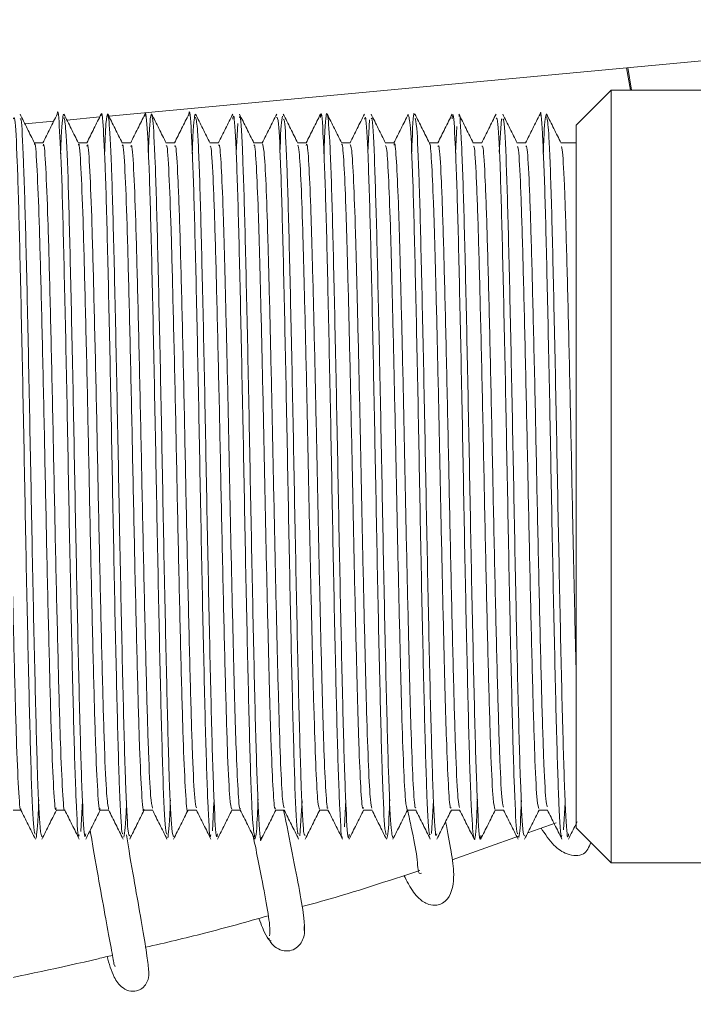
# Model space of a CAD drawing. Extents: x 14808 to 20058, y -13198 to -11680.
# Drawn here: x 18523.23 to 18532.85, y -12757.93 to -12744.09 of the extents above; entities that cross this region are included whole.
import ezdxf

# ---------------------------------------------------------------- set-up
doc = ezdxf.new("R2010")
doc.units = 0
doc.header["$LTSCALE"] = 7
doc.header["$MEASUREMENT"] = 0
doc.layers.get('0').update_dxf_attribs({"color": 2, "linetype": 'CONTINUOUS'})

# ---------------------------------------------------------------- blocks, each defined once
blk = doc.blocks.new('A$C52DF3C04')
at = {"color": 7, "linetype": 'Continuous', "lineweight": 15}
for p, q in [((23.4214, 19.8158), (30.7927, 20.5038)), ((27.1359, 20.0007), (27.1081, 20.1599)), ((27.1448, 20.0007), (27.1168, 20.1607)), ((27, 20.0007), (26.75, 19.7507)), ((31.25, 20.0007), (27, 20.0007)), ((27, 20.0007), (27, 14.5007)), ((23.1229, 19.788), (23.3568, 19.8098)), ((25.2658, 19.5571), (25.2791, 19.7883)), ((26.2026, 19.5589), (26.2182, 19.7959)), ((22.8243, 19.7601), (23.029, 19.7792)), ((24.3287, 19.5572), (24.3393, 19.7638)), ((25.891, 19.5512), (25.9, 19.7419)), ((26.75, 14.7507), (26.75, 19.7507)), ((22.9531, 19.6257), (22.8916, 19.6257)), ((23.2656, 19.6257), (23.2041, 19.6257)), ((23.5781, 19.6257), (23.5166, 19.6257)), ((23.8906, 19.6257), (23.8291, 19.6257)), ((24.2031, 19.6257), (24.1416, 19.6257)), ((24.5157, 19.6257), (24.4541, 19.6257)), ((24.8281, 19.6257), (24.7666, 19.6257)), ((25.1407, 19.6257), (25.0791, 19.6257)), ((25.4531, 19.6257), (25.3916, 19.6257)), ((25.7656, 19.6257), (25.7041, 19.6257)), ((26.0782, 19.6257), (26.0166, 19.6257)), ((26.3907, 19.6257), (26.3291, 19.6257)), ((26.75, 19.6257), (26.6416, 19.6257)), ((25.1089, 14.9498), (25.0998, 14.7574)), ((25.7342, 14.9445), (25.7207, 14.7116)), ((22.7344, 14.8757), (22.7959, 14.8757)), ((23.0469, 14.8757), (23.1084, 14.8757)), ((23.2338, 14.9419), (23.2221, 14.7256)), ((23.3594, 14.8757), (23.4209, 14.8757)), ((23.6719, 14.8757), (23.7334, 14.8757)), ((23.9844, 14.8757), (24.0459, 14.8757)), ((24.1706, 14.9306), (24.16, 14.7292)), ((24.2968, 14.8757), (24.3584, 14.8757)), ((24.6094, 14.8757), (24.6709, 14.8757)), ((24.7974, 14.9421), (24.7809, 14.693)), ((24.9218, 14.8757), (24.9834, 14.8757)), ((25.2344, 14.8757), (25.2959, 14.8757)), ((25.5469, 14.8757), (25.6084, 14.8757)), ((25.8594, 14.8757), (25.9209, 14.8757)), ((26.1718, 14.8757), (26.2334, 14.8757)), ((26.4843, 14.8757), (26.5459, 14.8757)), ((26.6706, 14.9313), (26.6605, 14.7358)), ((26.4048, 14.7149), (26.6081, 14.7871)), ((26.75, 14.7507), (27, 14.5007)), ((25.8658, 14.5234), (26.3471, 14.6944)), ((27, 14.5007), (31.25, 14.5007))]:
    blk.add_line(p, q, dxfattribs=at)
for points, knots in [([(23.2102, 14.7015), (23.2087, 14.6959), (23.2018, 14.6699), (23.1884, 14.9176), (23.1721, 15.4247), (23.1553, 16.16), (23.138, 17.0121), (23.1221, 17.8935), (23.1043, 18.6995), (23.0886, 19.3511), (23.0709, 19.7326), (23.06, 19.8856), (23.0542, 19.8264), (23.054, 19.8245)], [0, 0, 0, 0, 0.029671, 0.137077, 0.244492, 0.351896, 0.459308, 0.566717, 0.674125, 0.781538, 0.888944, 0.996359, 1, 1, 1, 1]), ([(24.1478, 14.7003), (24.1464, 14.6946), (24.1395, 14.6671), (24.1263, 14.9101), (24.1099, 15.412), (24.0932, 16.1441), (24.0758, 16.9947), (24.0599, 17.8764), (24.0421, 18.6849), (24.0264, 19.3402), (24.0088, 19.728), (23.9976, 19.884), (23.9917, 19.8245), (23.9914, 19.8212)], [0, 0, 0, 0, 0.027829, 0.135158, 0.242496, 0.349822, 0.457157, 0.564489, 0.67182, 0.779156, 0.886484, 0.993822, 1, 1, 1, 1]), ([(25.0852, 14.6874), (25.0846, 14.6838), (25.0785, 14.6491), (25.0663, 14.8622), (25.0494, 15.3252), (25.0332, 16.0345), (25.0155, 16.873), (24.9998, 17.7567), (24.982, 18.581), (24.9661, 19.2622), (24.9488, 19.6911), (24.9365, 19.8726), (24.9299, 19.8156), (24.9288, 19.8064)], [0, 0, 0, 0, 0.012529, 0.119927, 0.227335, 0.334735, 0.442137, 0.549542, 0.656942, 0.764349, 0.871748, 0.979155, 1, 1, 1, 1]), ([(25.5778, 19.5488), (25.5789, 19.5785), (25.5856, 19.766), (25.5925, 19.8604), (25.5982, 19.8256), (25.5983, 19.8248)], [0, 0, 0, 0, 0.155624, 0.980258, 1, 1, 1, 1]), ([(26.6478, 14.6975), (26.6466, 14.6921), (26.6399, 14.6625), (26.6269, 14.8974), (26.6104, 15.3897), (26.5938, 16.1162), (26.5764, 16.9639), (26.5605, 17.8463), (26.5427, 18.6589), (26.5269, 19.3209), (26.5094, 19.7192), (26.498, 19.8812), (26.4919, 19.8222), (26.4914, 19.8174)], [0, 0, 0, 0, 0.023832, 0.131228, 0.238634, 0.346028, 0.45343, 0.56083, 0.668228, 0.775632, 0.883028, 0.990434, 1, 1, 1, 1]), ([(22.8976, 14.7052), (22.8941, 14.7115), (22.8851, 14.7272), (22.8693, 15.0814), (22.8536, 15.6835), (22.836, 16.4738), (22.8197, 17.3488), (22.8028, 18.2128), (22.7856, 18.9711), (22.7696, 19.524), (22.754, 19.824), (22.745, 19.8039), (22.7415, 19.796)], [0, 0, 0, 0, 0.070433, 0.17788, 0.285331, 0.392776, 0.50023, 0.607673, 0.715125, 0.822572, 0.930019, 1, 1, 1, 1]), ([(22.8925, 19.6238), (22.8753, 19.6582), (22.8408, 19.7271), (22.8064, 19.796), (22.7891, 19.8305)], [0, 0, 0, 0, 0.4999874, 1, 1, 1, 1]), ([(22.7898, 19.7932), (22.7922, 19.7969), (22.7999, 19.8091), (22.8143, 19.521), (22.8303, 18.9727), (22.8475, 18.2133), (22.8644, 17.3498), (22.8807, 16.4744), (22.8983, 15.6849), (22.9141, 15.0793), (22.9311, 14.707), (22.9412, 14.6941), (22.946, 14.6881)], [0, 0, 0, 0, 0.046469, 0.153892, 0.261322, 0.368745, 0.476172, 0.583597, 0.691022, 0.79845, 0.905873, 1, 1, 1, 1]), ([(23.0546, 19.8305), (23.0374, 19.796), (23.0032, 19.7278), (22.9691, 19.6595), (22.9522, 19.6257)], [0, 0, 0, 0, 0.504696, 1, 1, 1, 1]), ([(23.078, 19.5467), (23.0795, 19.5877), (23.0866, 19.7848), (23.0937, 19.8101), (23.0993, 19.8301)], [0, 0, 0, 0, 0.208465, 1, 1, 1, 1]), ([(23.205, 19.6238), (23.1878, 19.6582), (23.1533, 19.7271), (23.1189, 19.796), (23.1016, 19.8305)], [0, 0, 0, 0, 0.4999874, 1, 1, 1, 1]), ([(23.1024, 19.8068), (23.1068, 19.7882), (23.1168, 19.7466), (23.1333, 19.3406), (23.149, 18.7032), (23.1668, 17.8935), (23.1827, 17.0133), (23.2, 16.1604), (23.2168, 15.4266), (23.2332, 14.9135), (23.2478, 14.6588), (23.2559, 14.6964), (23.2586, 14.7089)], [0, 0, 0, 0, 0.087103, 0.194518, 0.301936, 0.40935, 0.516769, 0.624183, 0.7316, 0.839015, 0.94643, 1, 1, 1, 1]), ([(23.3671, 19.8304), (23.3498, 19.7959), (23.3157, 19.7277), (23.2816, 19.6595), (23.2647, 19.6257)], [0, 0, 0, 0, 0.5049537, 1, 1, 1, 1]), ([(23.5225, 14.7082), (23.5194, 14.7104), (23.5108, 14.7166), (23.4955, 15.0485), (23.4797, 15.6341), (23.4622, 16.4153), (23.4458, 17.287), (23.4291, 18.156), (23.4117, 18.921), (23.3958, 19.5038), (23.3803, 19.7708), (23.371, 19.8517), (23.367, 19.8238), (23.3664, 19.8194)], [0, 0, 0, 0, 0.062077, 0.169517, 0.276961, 0.384398, 0.491845, 0.59928, 0.706723, 0.814164, 0.921604, 0.987721, 1, 1, 1, 1]), ([(23.3907, 19.5466), (23.3943, 19.6294), (23.402, 19.8048), (23.4092, 19.8219), (23.413, 19.831)], [0, 0, 0, 0, 0.472455, 1, 1, 1, 1]), ([(23.5175, 19.6238), (23.5003, 19.6582), (23.4658, 19.7271), (23.4314, 19.796), (23.4141, 19.8305)], [0, 0, 0, 0, 0.499987, 1, 1, 1, 1]), ([(23.4148, 19.8211), (23.4175, 19.8114), (23.4257, 19.7826), (23.4405, 19.4965), (23.4564, 18.9238), (23.4738, 18.1563), (23.4905, 17.2881), (23.5069, 16.4159), (23.5244, 15.6356), (23.5402, 15.0461), (23.5569, 14.6972), (23.5666, 14.6957), (23.571, 14.695)], [0, 0, 0, 0, 0.054161, 0.161552, 0.268949, 0.376339, 0.483735, 0.591126, 0.698519, 0.805914, 0.913305, 1, 1, 1, 1]), ([(23.6795, 19.8302), (23.6622, 19.7957), (23.6281, 19.7276), (23.594, 19.6594), (23.5772, 19.6257)], [0, 0, 0, 0, 0.5054537, 1, 1, 1, 1]), ([(23.835, 14.7068), (23.8316, 14.7118), (23.8227, 14.7249), (23.8072, 15.072), (23.7914, 15.6693), (23.7738, 16.4571), (23.7575, 17.331), (23.7407, 18.1974), (23.7234, 18.9543), (23.7075, 19.5282), (23.6922, 19.7713), (23.6832, 19.8583), (23.6794, 19.8205), (23.6788, 19.8142)], [0, 0, 0, 0, 0.067191, 0.174575, 0.281964, 0.389346, 0.496738, 0.604118, 0.711507, 0.818892, 0.926276, 0.987795, 1, 1, 1, 1]), ([(23.7033, 19.5494), (23.7051, 19.5975), (23.7125, 19.7973), (23.7198, 19.8165), (23.7254, 19.831)], [0, 0, 0, 0, 0.240748, 1, 1, 1, 1]), ([(23.83, 19.6238), (23.8128, 19.6582), (23.7783, 19.7271), (23.7439, 19.796), (23.7266, 19.8304)], [0, 0, 0, 0, 0.499987, 1, 1, 1, 1]), ([(23.7273, 19.8214), (23.7298, 19.8134), (23.7376, 19.7881), (23.7522, 19.5189), (23.7681, 18.9576), (23.7854, 18.1975), (23.8022, 17.3321), (23.8185, 16.4577), (23.8361, 15.6708), (23.8519, 15.0697), (23.8688, 14.7042), (23.8788, 14.6946), (23.8835, 14.6902)], [0, 0, 0, 0, 0.048777, 0.156178, 0.263585, 0.370986, 0.478391, 0.585793, 0.693196, 0.800602, 0.908002, 1, 1, 1, 1]), ([(23.9921, 19.8304), (23.9748, 19.7959), (23.9407, 19.7277), (23.9066, 19.6595), (23.8897, 19.6257)], [0, 0, 0, 0, 0.504936, 1, 1, 1, 1]), ([(24.0155, 19.5464), (24.0171, 19.5899), (24.0244, 19.7883), (24.0315, 19.812), (24.0371, 19.8305)], [0, 0, 0, 0, 0.219354, 1, 1, 1, 1]), ([(24.1425, 19.6238), (24.1253, 19.6582), (24.0908, 19.7271), (24.0564, 19.796), (24.0391, 19.8305)], [0, 0, 0, 0, 0.499987, 1, 1, 1, 1]), ([(24.0399, 19.8087), (24.0445, 19.7882), (24.0545, 19.743), (24.0711, 19.3302), (24.0869, 18.6884), (24.1046, 17.8765), (24.1205, 16.9959), (24.1379, 16.1445), (24.1546, 15.4139), (24.171, 14.906), (24.1855, 14.6567), (24.1935, 14.6961), (24.1961, 14.7088)], [0, 0, 0, 0, 0.089227, 0.196639, 0.304053, 0.411462, 0.518878, 0.626287, 0.733701, 0.841111, 0.948523, 1, 1, 1, 1]), ([(24.3047, 19.8306), (24.2875, 19.7961), (24.2533, 19.7279), (24.2191, 19.6596), (24.2022, 19.6257)], [0, 0, 0, 0, 0.504392, 1, 1, 1, 1]), ([(24.4602, 14.6876), (24.4553, 14.7126), (24.445, 14.7662), (24.4282, 15.1951), (24.4124, 15.8464), (24.3946, 16.6633), (24.3788, 17.5449), (24.3613, 18.3926), (24.3448, 19.1159), (24.3282, 19.6119), (24.3141, 19.8493), (24.3063, 19.8063), (24.3039, 19.7934)], [0, 0, 0, 0, 0.09447, 0.201879, 0.30929, 0.416697, 0.524111, 0.631517, 0.738932, 0.846336, 0.953748, 1, 1, 1, 1]), ([(24.455, 19.6238), (24.4378, 19.6582), (24.4033, 19.7271), (24.3689, 19.796), (24.3516, 19.8305)], [0, 0, 0, 0, 0.499987, 1, 1, 1, 1]), ([(24.3522, 19.8047), (24.3534, 19.81), (24.36, 19.8402), (24.3729, 19.6075), (24.3895, 19.1178), (24.406, 18.393), (24.4235, 17.5461), (24.4393, 16.6635), (24.4571, 15.8497), (24.4729, 15.1859), (24.4904, 14.7847), (24.5019, 14.621), (24.508, 14.68), (24.5086, 14.6853)], [0, 0, 0, 0, 0.022815, 0.130201, 0.237591, 0.344978, 0.452366, 0.559756, 0.667143, 0.774535, 0.881919, 0.989311, 1, 1, 1, 1]), ([(24.6172, 19.8305), (24.5999, 19.7961), (24.5658, 19.7278), (24.5316, 19.6595), (24.5147, 19.6257)], [0, 0, 0, 0, 0.504565, 1, 1, 1, 1]), ([(24.7726, 14.7089), (24.77, 14.7072), (24.7619, 14.702), (24.747, 15.0083), (24.7311, 15.5726), (24.7138, 16.3413), (24.6971, 17.2087), (24.6807, 18.0813), (24.6631, 18.8622), (24.6473, 19.4529), (24.6307, 19.8033), (24.6209, 19.8057), (24.6166, 19.8067)], [0, 0, 0, 0, 0.053404, 0.16085, 0.268303, 0.375748, 0.483201, 0.590646, 0.698095, 0.805544, 0.91299, 1, 1, 1, 1]), ([(24.6401, 19.5555), (24.6404, 19.5663), (24.6463, 19.743), (24.6523, 19.7806), (24.658, 19.8159)], [0, 0, 0, 0, 0.060745, 1, 1, 1, 1]), ([(24.7675, 19.6238), (24.7503, 19.6582), (24.7158, 19.7271), (24.6814, 19.796), (24.6641, 19.8305)], [0, 0, 0, 0, 0.499987, 1, 1, 1, 1]), ([(24.6649, 19.7938), (24.6681, 19.7913), (24.6767, 19.7846), (24.6921, 19.4507), (24.7078, 18.8637), (24.7254, 18.0819), (24.7418, 17.2097), (24.7585, 16.3419), (24.7759, 15.5742), (24.7918, 15.0056), (24.8078, 14.6854), (24.8171, 14.697), (24.821, 14.7019)], [0, 0, 0, 0, 0.063343, 0.170774, 0.278209, 0.385638, 0.493074, 0.600505, 0.707938, 0.815371, 0.922802, 1, 1, 1, 1]), ([(24.9296, 19.8304), (24.9124, 19.796), (24.8782, 19.7278), (24.8441, 19.6595), (24.8272, 19.6257)], [0, 0, 0, 0, 0.5047366, 1, 1, 1, 1]), ([(24.9533, 19.5467), (24.9556, 19.605), (24.9636, 19.8078), (24.9767, 19.8694), (24.9935, 19.7102), (25.0108, 19.2577), (25.0267, 18.5831), (25.0445, 17.7572), (25.0603, 16.8741), (25.0779, 16.0348), (25.0941, 15.3274), (25.111, 14.8566), (25.1245, 14.6425), (25.1318, 14.6925), (25.1337, 14.7052)], [0, 0, 0, 0, 0.037551, 0.130616, 0.223675, 0.316738, 0.4098, 0.50286, 0.595925, 0.688983, 0.782048, 0.875108, 0.96817, 1, 1, 1, 1]), ([(25.08, 19.6238), (25.0628, 19.6582), (25.0283, 19.7271), (24.9939, 19.796), (24.9766, 19.8304)], [0, 0, 0, 0, 0.4999873, 1, 1, 1, 1]), ([(25.242, 19.8302), (25.2248, 19.7958), (25.1907, 19.7276), (25.1566, 19.6595), (25.1397, 19.6257)], [0, 0, 0, 0, 0.505239, 1, 1, 1, 1]), ([(25.3974, 14.7015), (25.3935, 14.7137), (25.384, 14.7426), (25.368, 15.1229), (25.3522, 15.7439), (25.3345, 16.5447), (25.3184, 17.4228), (25.3013, 18.2812), (25.2843, 19.0268), (25.2681, 19.5589), (25.253, 19.8346), (25.2445, 19.8043), (25.2413, 19.7932)], [0, 0, 0, 0, 0.07824, 0.185691, 0.293146, 0.400595, 0.508052, 0.6155, 0.722956, 0.830406, 0.937858, 1, 1, 1, 1]), ([(25.3925, 19.6238), (25.3753, 19.6582), (25.3408, 19.7271), (25.3064, 19.796), (25.2891, 19.8305)], [0, 0, 0, 0, 0.499987, 1, 1, 1, 1]), ([(25.2898, 19.7959), (25.2917, 19.8011), (25.299, 19.8213), (25.3129, 19.5553), (25.329, 19.0285), (25.346, 18.2817), (25.3632, 17.4238), (25.3792, 16.5454), (25.3969, 15.7453), (25.4127, 15.121), (25.4301, 14.7194), (25.4408, 14.6915), (25.446, 14.6779)], [0, 0, 0, 0, 0.03756, 0.144974, 0.252395, 0.359811, 0.467229, 0.574647, 0.682063, 0.789484, 0.896898, 1, 1, 1, 1]), ([(25.5545, 19.8302), (25.5372, 19.7957), (25.5031, 19.7276), (25.469, 19.6594), (25.4522, 19.6257)], [0, 0, 0, 0, 0.505403, 1, 1, 1, 1]), ([(25.7102, 14.706), (25.7082, 14.7009), (25.7009, 14.6818), (25.687, 14.9501), (25.6708, 15.4793), (25.6538, 16.2276), (25.6367, 17.0862), (25.6206, 17.9643), (25.6029, 18.7632), (25.5872, 19.3855), (25.5698, 19.7844), (25.5591, 19.8104), (25.5539, 19.8231)], [0, 0, 0, 0, 0.03818, 0.145541, 0.252911, 0.36027, 0.467638, 0.575001, 0.682365, 0.789732, 0.897093, 1, 1, 1, 1]), ([(25.705, 19.6238), (25.6878, 19.6582), (25.6533, 19.7271), (25.6189, 19.796), (25.6016, 19.8305)], [0, 0, 0, 0, 0.4999874, 1, 1, 1, 1]), ([(25.6024, 19.8002), (25.6064, 19.7887), (25.6158, 19.7614), (25.6319, 19.3836), (25.6476, 18.7646), (25.6653, 17.965), (25.6814, 17.0872), (25.6985, 16.2281), (25.7155, 15.481), (25.7317, 14.9466), (25.7469, 14.6683), (25.7554, 14.6973), (25.7586, 14.7079)], [0, 0, 0, 0, 0.078113, 0.185537, 0.292964, 0.400386, 0.507814, 0.615237, 0.722663, 0.830087, 0.937511, 1, 1, 1, 1]), ([(25.8672, 19.8305), (25.8499, 19.7961), (25.8158, 19.7278), (25.7816, 19.6595), (25.7647, 19.6257)], [0, 0, 0, 0, 0.5045455, 1, 1, 1, 1]), ([(26.0467, 14.9545), (26.0443, 14.8953), (26.0363, 14.6922), (26.0231, 14.6322), (26.0063, 14.7944), (25.9891, 15.2493), (25.9731, 15.9257), (25.9553, 16.7526), (25.9396, 17.6358), (25.922, 18.4742), (25.9057, 19.18), (25.8888, 19.648), (25.8755, 19.8598), (25.8682, 19.8094), (25.8664, 19.7969)], [0, 0, 0, 0, 0.038358, 0.131455, 0.224542, 0.317636, 0.410727, 0.503818, 0.596912, 0.690001, 0.783098, 0.876185, 0.969279, 1, 1, 1, 1]), ([(26.0175, 19.6238), (26.0003, 19.6582), (25.9658, 19.7271), (25.9314, 19.796), (25.9141, 19.8305)], [0, 0, 0, 0, 0.4999874, 1, 1, 1, 1]), ([(25.9147, 19.815), (25.9153, 19.8184), (25.9214, 19.8536), (25.9335, 19.6425), (25.9504, 19.1821), (25.9667, 18.4745), (25.9843, 17.6369), (26, 16.7531), (26.0178, 15.9278), (26.0338, 15.2449), (26.051, 14.8131), (26.0634, 14.6297), (26.07, 14.6863), (26.0712, 14.6959)], [0, 0, 0, 0, 0.011763, 0.119138, 0.226517, 0.333894, 0.441271, 0.548651, 0.656026, 0.763407, 0.870782, 0.978161, 1, 1, 1, 1]), ([(26.1797, 19.8306), (26.1624, 19.7961), (26.1283, 19.7278), (26.0941, 19.6596), (26.0772, 19.6257)], [0, 0, 0, 0, 0.5044294, 1, 1, 1, 1]), ([(26.3351, 14.7073), (26.3319, 14.7103), (26.3232, 14.7182), (26.3078, 15.0553), (26.292, 15.6446), (26.2744, 16.4276), (26.2581, 17.3003), (26.2413, 18.1676), (26.224, 18.9339), (26.2081, 19.5001), (26.1921, 19.817), (26.1829, 19.8042), (26.1791, 19.7989)], [0, 0, 0, 0, 0.064621, 0.172068, 0.279521, 0.386966, 0.494421, 0.601865, 0.709316, 0.816765, 0.924212, 1, 1, 1, 1]), ([(26.33, 19.6238), (26.3128, 19.6582), (26.2783, 19.7271), (26.2439, 19.796), (26.2266, 19.8304)], [0, 0, 0, 0, 0.499987, 1, 1, 1, 1]), ([(26.2274, 19.7926), (26.23, 19.7946), (26.238, 19.8008), (26.2528, 19.4974), (26.2687, 18.9355), (26.286, 18.1681), (26.3028, 17.3013), (26.3192, 16.4283), (26.3367, 15.6461), (26.3525, 15.053), (26.3692, 14.6993), (26.379, 14.6954), (26.3835, 14.6937)], [0, 0, 0, 0, 0.05226, 0.159687, 0.267121, 0.374549, 0.481981, 0.589409, 0.696839, 0.804271, 0.911699, 1, 1, 1, 1]), ([(26.4921, 19.8305), (26.4749, 19.796), (26.4407, 19.7278), (26.4066, 19.6595), (26.3897, 19.6257)], [0, 0, 0, 0, 0.504677, 1, 1, 1, 1]), ([(26.5156, 19.5461), (26.5174, 19.5938), (26.5248, 19.7942), (26.5321, 19.8151), (26.5376, 19.8309)], [0, 0, 0, 0, 0.23782, 1, 1, 1, 1]), ([(26.6425, 19.6238), (26.6253, 19.6582), (26.5908, 19.7271), (26.5564, 19.796), (26.5391, 19.8304)], [0, 0, 0, 0, 0.499987, 1, 1, 1, 1]), ([(26.5399, 19.8122), (26.5446, 19.7883), (26.5549, 19.7366), (26.5716, 19.3116), (26.5874, 18.6623), (26.6052, 17.8464), (26.6211, 16.9651), (26.6385, 16.1166), (26.6551, 15.3917), (26.6717, 14.893), (26.6859, 14.6529), (26.6937, 14.6954), (26.6961, 14.7084)], [0, 0, 0, 0, 0.092982, 0.200389, 0.307799, 0.415204, 0.522616, 0.630021, 0.737431, 0.844836, 0.952244, 1, 1, 1, 1]), ([(22.795, 14.8863), (22.7945, 14.8843), (22.7892, 14.8604), (22.7786, 15.0157), (22.7632, 15.3561), (22.7491, 15.8883), (22.7335, 16.535), (22.7188, 17.2489), (22.7041, 17.9629), (22.6885, 18.6103), (22.6744, 19.1423), (22.659, 19.4874), (22.6477, 19.6432), (22.6417, 19.6128), (22.6406, 19.6072)], [0, 0, 0, 0, 0.0087088, 0.1058656, 0.2033713, 0.2990034, 0.3968176, 0.4932924, 0.5897494, 0.6875679, 0.7832042, 0.8807003, 0.9778701, 1, 1, 1, 1]), ([(23.0469, 14.894), (23.0458, 14.8884), (23.0399, 14.8578), (23.0286, 15.0128), (23.0132, 15.3569), (22.9991, 15.8881), (22.9834, 16.5351), (22.9688, 17.2489), (22.9541, 17.9629), (22.9385, 18.6101), (22.9244, 19.143), (22.909, 19.4845), (22.8983, 19.6405), (22.893, 19.6168), (22.8926, 19.6148)], [0, 0, 0, 0, 0.021646, 0.118823, 0.216348, 0.312, 0.409834, 0.506328, 0.602805, 0.700644, 0.796299, 0.893815, 0.991005, 1, 1, 1, 1]), ([(23.1074, 14.8791), (23.1074, 14.8788), (23.1024, 14.8535), (23.0923, 14.9987), (23.0768, 15.3221), (23.0627, 15.8438), (23.0471, 16.4832), (23.0323, 17.1944), (23.0178, 17.9107), (23.0021, 18.5649), (22.988, 19.1074), (22.9727, 19.4685), (22.9609, 19.637), (22.9545, 19.6098), (22.9531, 19.6035)], [0, 0, 0, 0, 0.001254, 0.098233, 0.195892, 0.291508, 0.38927, 0.486021, 0.582261, 0.680155, 0.7759, 0.873267, 0.97064, 1, 1, 1, 1]), ([(23.3594, 14.8891), (23.3587, 14.8848), (23.3531, 14.8519), (23.3423, 14.9953), (23.3268, 15.323), (23.3127, 15.8435), (23.2971, 16.4833), (23.2823, 17.1944), (23.2678, 17.9107), (23.2521, 18.5648), (23.238, 19.1081), (23.2227, 19.466), (23.2116, 19.6333), (23.2059, 19.6121), (23.2051, 19.609)], [0, 0, 0, 0, 0.014463, 0.1114301, 0.2090775, 0.3046832, 0.4024335, 0.4991731, 0.5954013, 0.6932848, 0.7890177, 0.8863736, 0.983735, 1, 1, 1, 1]), ([(23.4199, 14.8838), (23.4153, 14.9087), (23.4057, 14.9605), (23.3904, 15.2968), (23.3763, 15.7978), (23.3608, 16.4323), (23.3458, 17.1398), (23.3315, 17.8581), (23.3158, 18.5189), (23.3015, 19.0717), (23.2864, 19.4482), (23.2741, 19.6305), (23.2674, 19.6074), (23.2656, 19.6011)], [0, 0, 0, 0, 0.0908538, 0.1886127, 0.2842267, 0.3818826, 0.4788582, 0.5748913, 0.6728091, 0.7686733, 0.865859, 0.9633823, 1, 1, 1, 1]), ([(23.6719, 14.8831), (23.6715, 14.8807), (23.6663, 14.8462), (23.656, 14.9792), (23.6404, 15.2901), (23.6263, 15.7997), (23.6108, 16.4318), (23.5958, 17.1399), (23.5815, 17.8581), (23.5658, 18.5188), (23.5515, 19.0723), (23.5364, 19.446), (23.5248, 19.6258), (23.5187, 19.6079), (23.5176, 19.6044)], [0, 0, 0, 0, 0.007325, 0.104056, 0.201797, 0.297393, 0.395031, 0.491989, 0.588005, 0.685905, 0.781751, 0.878919, 0.976425, 1, 1, 1, 1]), ([(23.7323, 14.8903), (23.7281, 14.9091), (23.719, 14.95), (23.704, 15.2659), (23.6899, 15.7544), (23.6745, 16.3813), (23.6594, 17.0853), (23.6451, 17.8051), (23.6294, 18.4723), (23.6151, 19.0351), (23.6001, 19.4267), (23.5873, 19.6236), (23.5803, 19.6055), (23.5781, 19.5999)], [0, 0, 0, 0, 0.083256, 0.181114, 0.276788, 0.374336, 0.471536, 0.567425, 0.665364, 0.761411, 0.858414, 0.956086, 1, 1, 1, 1]), ([(23.9844, 14.876), (23.9844, 14.8759), (23.9794, 14.8407), (23.9697, 14.9646), (23.954, 15.258), (23.9399, 15.7565), (23.9245, 16.3808), (23.9094, 17.0854), (23.8951, 17.8051), (23.8794, 18.4722), (23.8651, 19.0356), (23.8501, 19.4248), (23.838, 19.618), (23.8316, 19.6043), (23.8301, 19.601)], [0, 0, 0, 0, 0.0002393, 0.0967158, 0.1945317, 0.2901656, 0.387673, 0.4848316, 0.5806802, 0.6785777, 0.7745841, 0.8715464, 0.9691776, 1, 1, 1, 1]), ([(24.0449, 14.8943), (24.0411, 14.9079), (24.0323, 14.9388), (24.0176, 15.2359), (24.0035, 15.7118), (23.9882, 16.3308), (23.9729, 17.0308), (23.9588, 17.7518), (23.9431, 18.4252), (23.9286, 18.9977), (23.9138, 19.404), (23.9006, 19.6164), (23.8932, 19.6041), (23.8906, 19.5998)], [0, 0, 0, 0, 0.076882, 0.174683, 0.270331, 0.367619, 0.46489, 0.560548, 0.658353, 0.754495, 0.851164, 0.948832, 1, 1, 1, 1]), ([(24.2968, 14.8827), (24.2924, 14.8975), (24.283, 14.9286), (24.2677, 15.235), (24.2535, 15.7121), (24.2382, 16.3307), (24.2229, 17.0308), (24.2088, 17.7519), (24.1931, 18.425), (24.1786, 18.9981), (24.1638, 19.4023), (24.1512, 19.6099), (24.1445, 19.6013), (24.1426, 19.5988)], [0, 0, 0, 0, 0.0893775, 0.1872344, 0.2829371, 0.3802804, 0.4776068, 0.5733199, 0.6711808, 0.7673778, 0.8641019, 0.9618253, 1, 1, 1, 1]), ([(24.3575, 14.8898), (24.3567, 14.8875), (24.3517, 14.8719), (24.3418, 15.007), (24.328, 15.2962), (24.3155, 15.7382), (24.3019, 16.2831), (24.2882, 16.8981), (24.2757, 17.5375), (24.262, 18.1571), (24.2484, 18.7113), (24.2359, 19.1649), (24.2222, 19.4737), (24.2111, 19.6257), (24.2049, 19.6102), (24.2031, 19.6055)], [0, 0, 0, 0, 0.015466, 0.101859, 0.188682, 0.273547, 0.360049, 0.446801, 0.531639, 0.61824, 0.704912, 0.789742, 0.87643, 0.963012, 1, 1, 1, 1]), ([(24.6094, 14.8939), (24.608, 14.8889), (24.6023, 14.8685), (24.5918, 15.0049), (24.578, 15.2967), (24.5655, 15.7381), (24.5519, 16.2832), (24.5382, 16.8981), (24.5257, 17.5375), (24.512, 18.1571), (24.4984, 18.7112), (24.4859, 19.1653), (24.4722, 19.4719), (24.4618, 19.621), (24.4563, 19.6096), (24.4551, 19.6071)], [0, 0, 0, 0, 0.0281498, 0.1145744, 0.2014282, 0.2863244, 0.3728575, 0.4596412, 0.5445099, 0.6311416, 0.7178448, 0.8027056, 0.8894258, 0.9760386, 1, 1, 1, 1]), ([(24.6699, 14.894), (24.6668, 14.9019), (24.6594, 14.921), (24.6467, 15.1451), (24.6336, 15.5196), (24.6208, 16.0218), (24.6069, 16.6096), (24.5939, 17.2434), (24.5809, 17.8776), (24.567, 18.4671), (24.5541, 18.9713), (24.5411, 19.3503), (24.5276, 19.5871), (24.5195, 19.6083), (24.5157, 19.6182)], [0, 0, 0, 0, 0.0618957, 0.1489037, 0.2346665, 0.320043, 0.4070635, 0.4926633, 0.5781959, 0.6652185, 0.7506551, 0.8363539, 0.9233682, 1, 1, 1, 1]), ([(24.9218, 14.8847), (24.9181, 14.8934), (24.9101, 14.9122), (24.8967, 15.1442), (24.8836, 15.5199), (24.8708, 16.0217), (24.8569, 16.6096), (24.8439, 17.2434), (24.8309, 17.8777), (24.817, 18.467), (24.8041, 18.9715), (24.7911, 19.3494), (24.7783, 19.5781), (24.7708, 19.5993), (24.7676, 19.6083)], [0, 0, 0, 0, 0.074646, 0.161655, 0.247418, 0.332796, 0.419817, 0.505417, 0.590951, 0.677974, 0.763411, 0.849111, 0.936126, 1, 1, 1, 1]), ([(24.9824, 14.8934), (24.9813, 14.8909), (24.9759, 14.8786), (24.9656, 15.0244), (24.9519, 15.3271), (24.9394, 15.7786), (24.9258, 16.3307), (24.9121, 16.9493), (24.8996, 17.5887), (24.8859, 18.2047), (24.8723, 18.7519), (24.8598, 19.196), (24.8461, 19.4916), (24.8354, 19.6314), (24.8296, 19.6119), (24.8281, 19.6069)], [0, 0, 0, 0, 0.021721, 0.108319, 0.195096, 0.279982, 0.366675, 0.453367, 0.538254, 0.62503, 0.711628, 0.796534, 0.883385, 0.969879, 1, 1, 1, 1]), ([(25.2344, 14.8956), (25.2327, 14.8908), (25.2266, 14.8741), (25.2156, 15.0225), (25.2019, 15.3276), (25.1894, 15.7785), (25.1758, 16.3307), (25.1621, 16.9493), (25.1496, 17.5887), (25.1359, 18.2048), (25.1223, 18.7518), (25.1098, 19.1965), (25.0961, 19.4895), (25.0861, 19.6276), (25.0809, 19.613), (25.0801, 19.6106)], [0, 0, 0, 0, 0.035033, 0.121613, 0.208372, 0.293241, 0.379915, 0.46659, 0.551459, 0.638218, 0.724797, 0.809686, 0.896519, 0.982995, 1, 1, 1, 1]), ([(25.2948, 14.8914), (25.2914, 14.9032), (25.2836, 14.9302), (25.2706, 15.1699), (25.2577, 15.5559), (25.2447, 16.0662), (25.2308, 16.6594), (25.2179, 17.2948), (25.2048, 17.9272), (25.1909, 18.5112), (25.1782, 19.007), (25.165, 19.3744), (25.1519, 19.5947), (25.1441, 19.6077), (25.1407, 19.6135)], [0, 0, 0, 0, 0.067989, 0.155092, 0.240705, 0.326385, 0.413486, 0.498943, 0.584785, 0.671875, 0.757194, 0.84319, 0.930257, 1, 1, 1, 1]), ([(25.5469, 14.8793), (25.5428, 14.8926), (25.5343, 14.92), (25.5206, 15.169), (25.5077, 15.5561), (25.4947, 16.0662), (25.4808, 16.6594), (25.4679, 17.2948), (25.4548, 17.9273), (25.4409, 18.5111), (25.4282, 19.0073), (25.415, 19.3733), (25.4026, 19.5863), (25.3954, 19.6001), (25.3926, 19.6055)], [0, 0, 0, 0, 0.081607, 0.16864, 0.254183, 0.339794, 0.426825, 0.512212, 0.597985, 0.685004, 0.770254, 0.856181, 0.943177, 1, 1, 1, 1]), ([(25.6074, 14.8961), (25.606, 14.894), (25.6002, 14.8854), (25.5895, 15.0429), (25.5759, 15.3589), (25.5634, 15.8197), (25.5497, 16.3787), (25.5361, 17.0007), (25.5236, 17.6398), (25.5098, 18.252), (25.4963, 18.7918), (25.4837, 19.2263), (25.4699, 19.5083), (25.4597, 19.6368), (25.4542, 19.6142), (25.4531, 19.6094)], [0, 0, 0, 0, 0.02855, 0.115284, 0.201946, 0.286844, 0.373658, 0.460222, 0.545147, 0.632032, 0.718486, 0.803459, 0.890404, 0.97674, 1, 1, 1, 1]), ([(25.8594, 14.8962), (25.8573, 14.8922), (25.8509, 14.88), (25.8395, 15.0412), (25.8259, 15.3593), (25.8134, 15.8196), (25.7997, 16.3787), (25.7861, 17.0007), (25.7736, 17.6398), (25.7598, 18.252), (25.7463, 18.7916), (25.7337, 19.2269), (25.7199, 19.5059), (25.7104, 19.6339), (25.7056, 19.6169), (25.7051, 19.6151)], [0, 0, 0, 0, 0.041939, 0.128647, 0.215284, 0.300158, 0.386947, 0.473485, 0.558387, 0.645246, 0.731675, 0.816624, 0.903543, 0.989854, 1, 1, 1, 1]), ([(25.92, 14.8946), (25.9161, 14.9077), (25.9074, 14.9376), (25.8928, 15.2329), (25.8786, 15.7075), (25.8633, 16.3257), (25.8481, 17.0253), (25.8339, 17.7464), (25.8182, 18.4203), (25.8037, 18.9938), (25.7889, 19.4016), (25.7756, 19.6156), (25.7682, 19.6039), (25.7656, 19.5999)], [0, 0, 0, 0, 0.07629, 0.174079, 0.269721, 0.366975, 0.464246, 0.559877, 0.657661, 0.75381, 0.850437, 0.948097, 1, 1, 1, 1]), ([(26.1718, 14.8833), (26.1674, 14.8976), (26.1581, 14.9276), (26.1428, 15.232), (26.1286, 15.7078), (26.1133, 16.3256), (26.0981, 17.0253), (26.0839, 17.7464), (26.0682, 18.4202), (26.0537, 18.9943), (26.0389, 19.3999), (26.0263, 19.6091), (26.0195, 19.601), (26.0176, 19.5987)], [0, 0, 0, 0, 0.08863, 0.186488, 0.282199, 0.379524, 0.476865, 0.572565, 0.67042, 0.766638, 0.863335, 0.961066, 1, 1, 1, 1]), ([(26.2324, 14.8988), (26.229, 14.9073), (26.2207, 14.928), (26.2064, 15.2043), (26.1922, 15.6658), (26.177, 16.2757), (26.1616, 16.9709), (26.1475, 17.6928), (26.1319, 18.3726), (26.1172, 18.9555), (26.1026, 19.3775), (26.0889, 19.608), (26.0811, 19.6031), (26.0782, 19.6012)], [0, 0, 0, 0, 0.0686636, 0.1665027, 0.2622942, 0.3593949, 0.4568441, 0.5524209, 0.6501785, 0.7465975, 0.8429987, 0.9407607, 1, 1, 1, 1]), ([(26.4843, 14.8893), (26.4803, 14.8984), (26.4713, 14.9185), (26.4564, 15.2032), (26.4422, 15.6661), (26.427, 16.2756), (26.4116, 16.9709), (26.3975, 17.6928), (26.3819, 18.3725), (26.3672, 18.9559), (26.3526, 19.376), (26.3396, 19.6006), (26.3324, 19.5985), (26.3301, 19.5978)], [0, 0, 0, 0, 0.0812899, 0.179172, 0.2750058, 0.3721493, 0.4696415, 0.5652605, 0.6630612, 0.7595227, 0.8559664, 0.9537715, 1, 1, 1, 1]), ([(26.5449, 14.9018), (26.5418, 14.9065), (26.5339, 14.9187), (26.5201, 15.1768), (26.5057, 15.6248), (26.4907, 16.2262), (26.4752, 16.9166), (26.4612, 17.6389), (26.4456, 18.3243), (26.4307, 18.9163), (26.4163, 19.3523), (26.4021, 19.6001), (26.394, 19.6026), (26.3907, 19.6036)], [0, 0, 0, 0, 0.061014, 0.158883, 0.254867, 0.351794, 0.449401, 0.544967, 0.642676, 0.739375, 0.835563, 0.933406, 1, 1, 1, 1]), ([(26.75, 15.8623), (26.7459, 16.027), (26.7377, 16.3561), (26.7243, 16.9648), (26.7112, 17.6386), (26.6956, 18.3242), (26.6807, 18.9167), (26.6663, 19.3509), (26.6528, 19.5919), (26.6453, 19.5965), (26.6426, 19.5981)], [0, 0, 0, 0, 0.11329, 0.226413, 0.363922, 0.504516, 0.643656, 0.782061, 0.922847, 1, 1, 1, 1]), ([(22.9223, 14.9496), (22.9216, 14.9295), (22.9153, 14.745), (22.909, 14.7098), (22.9033, 14.6785)], [0, 0, 0, 0, 0.1089746, 1, 1, 1, 1]), ([(23.5474, 14.9456), (23.5471, 14.9356), (23.5412, 14.758), (23.5352, 14.7199), (23.5294, 14.684)], [0, 0, 0, 0, 0.056114, 1, 1, 1, 1]), ([(23.8599, 14.9485), (23.8593, 14.9313), (23.8531, 14.7487), (23.8468, 14.7126), (23.8411, 14.6799)], [0, 0, 0, 0, 0.094567, 1, 1, 1, 1]), ([(24.4844, 14.9554), (24.4826, 14.9066), (24.4751, 14.7056), (24.4678, 14.6856), (24.4622, 14.6705)], [0, 0, 0, 0, 0.242761, 1, 1, 1, 1]), ([(25.4222, 14.953), (25.421, 14.9214), (25.4143, 14.7297), (25.4076, 14.6992), (25.4019, 14.6738)], [0, 0, 0, 0, 0.164833, 1, 1, 1, 1]), ([(26.3599, 14.9465), (26.3595, 14.9344), (26.3535, 14.7552), (26.3474, 14.7177), (26.3417, 14.6827)], [0, 0, 0, 0, 0.067915, 1, 1, 1, 1]), ([(22.795, 14.8776), (22.8122, 14.8431), (22.8467, 14.7743), (22.8812, 14.7054), (22.8984, 14.6709)], [0, 0, 0, 0, 0.499987, 1, 1, 1, 1]), ([(22.9454, 14.671), (22.9626, 14.7054), (22.9968, 14.7737), (23.0309, 14.8419), (23.0478, 14.8757)], [0, 0, 0, 0, 0.504725, 1, 1, 1, 1]), ([(23.1075, 14.8777), (23.1247, 14.8432), (23.1592, 14.7743), (23.1936, 14.7054), (23.2109, 14.671)], [0, 0, 0, 0, 0.499987, 1, 1, 1, 1]), ([(23.2579, 14.671), (23.2751, 14.7054), (23.3093, 14.7737), (23.3434, 14.8419), (23.3603, 14.8757)], [0, 0, 0, 0, 0.504712, 1, 1, 1, 1]), ([(23.4199, 14.8779), (23.4371, 14.8434), (23.4716, 14.7745), (23.506, 14.7057), (23.5233, 14.6712)], [0, 0, 0, 0, 0.499987, 1, 1, 1, 1]), ([(23.5704, 14.671), (23.5876, 14.7054), (23.6218, 14.7737), (23.6559, 14.8419), (23.6728, 14.8757)], [0, 0, 0, 0, 0.504755, 1, 1, 1, 1]), ([(23.7323, 14.8779), (23.7496, 14.8435), (23.784, 14.7746), (23.8185, 14.7057), (23.8357, 14.6713)], [0, 0, 0, 0, 0.4999877, 1, 1, 1, 1]), ([(23.8829, 14.671), (23.9001, 14.7054), (23.9346, 14.7743), (23.9691, 14.8432), (23.9863, 14.8777)], [0, 0, 0, 0, 0.500013, 1, 1, 1, 1]), ([(24.045, 14.8776), (24.0622, 14.8431), (24.0967, 14.7742), (24.1312, 14.7054), (24.1484, 14.6709)], [0, 0, 0, 0, 0.4999876, 1, 1, 1, 1]), ([(24.1954, 14.671), (24.2126, 14.7054), (24.2471, 14.7743), (24.2816, 14.8432), (24.2988, 14.8777)], [0, 0, 0, 0, 0.5000126, 1, 1, 1, 1]), ([(24.3575, 14.8775), (24.3748, 14.8431), (24.4092, 14.7742), (24.4437, 14.7053), (24.4609, 14.6709)], [0, 0, 0, 0, 0.499987, 1, 1, 1, 1]), ([(24.5079, 14.671), (24.5251, 14.7054), (24.5596, 14.7743), (24.5941, 14.8432), (24.6113, 14.8776)], [0, 0, 0, 0, 0.5000126, 1, 1, 1, 1]), ([(24.8122, 14.0201), (24.8141, 14.0413), (24.8178, 14.0825), (24.7838, 14.2862), (24.7328, 14.5505), (24.688, 14.7708), (24.6667, 14.8757)], [0, 0, 0, 0, 0.2748343, 0.5341415, 0.7780954, 1, 1, 1, 1]), ([(24.67, 14.8776), (24.6872, 14.8432), (24.7217, 14.7743), (24.7561, 14.7054), (24.7734, 14.671)], [0, 0, 0, 0, 0.499987, 1, 1, 1, 1]), ([(24.8204, 14.671), (24.8376, 14.7054), (24.8721, 14.7743), (24.9066, 14.8432), (24.9238, 14.8776)], [0, 0, 0, 0, 0.5000126, 1, 1, 1, 1]), ([(24.9824, 14.8777), (24.9997, 14.8433), (25.0341, 14.7744), (25.0686, 14.7055), (25.0858, 14.6711)], [0, 0, 0, 0, 0.4999874, 1, 1, 1, 1]), ([(25.1329, 14.671), (25.1501, 14.7054), (25.1846, 14.7743), (25.2191, 14.8432), (25.2363, 14.8777)], [0, 0, 0, 0, 0.500013, 1, 1, 1, 1]), ([(25.2948, 14.8779), (25.3121, 14.8435), (25.3465, 14.7746), (25.381, 14.7057), (25.3982, 14.6713)], [0, 0, 0, 0, 0.499987, 1, 1, 1, 1]), ([(25.4454, 14.671), (25.4626, 14.7054), (25.4971, 14.7743), (25.5316, 14.8432), (25.5488, 14.8777)], [0, 0, 0, 0, 0.500013, 1, 1, 1, 1]), ([(25.5495, 14.8757), (25.5584, 14.8343), (25.5883, 14.6953), (25.6198, 14.5505), (25.6232, 14.4162), (25.6423, 14.4264), (25.6479, 14.4294)], [0, 0, 0, 0, 0.160017, 0.537652, 0.863913, 1, 1, 1, 1]), ([(25.6074, 14.8778), (25.6246, 14.8433), (25.6591, 14.7744), (25.6936, 14.7056), (25.7108, 14.6711)], [0, 0, 0, 0, 0.499988, 1, 1, 1, 1]), ([(25.7579, 14.671), (25.7751, 14.7054), (25.8096, 14.7743), (25.8441, 14.8432), (25.8613, 14.8777)], [0, 0, 0, 0, 0.500013, 1, 1, 1, 1]), ([(25.92, 14.8775), (25.9373, 14.8431), (25.9717, 14.7742), (26.0062, 14.7053), (26.0234, 14.6709)], [0, 0, 0, 0, 0.499987, 1, 1, 1, 1]), ([(26.0704, 14.671), (26.0876, 14.7054), (26.1221, 14.7743), (26.1566, 14.8432), (26.1738, 14.8776)], [0, 0, 0, 0, 0.500013, 1, 1, 1, 1]), ([(26.2325, 14.8776), (26.2497, 14.8431), (26.2842, 14.7742), (26.3187, 14.7054), (26.3359, 14.6709)], [0, 0, 0, 0, 0.499987, 1, 1, 1, 1]), ([(26.3829, 14.671), (26.4001, 14.7054), (26.4346, 14.7743), (26.4691, 14.8432), (26.4863, 14.8777)], [0, 0, 0, 0, 0.500013, 1, 1, 1, 1]), ([(26.545, 14.8777), (26.5622, 14.8432), (26.5967, 14.7743), (26.6311, 14.7054), (26.6484, 14.671)], [0, 0, 0, 0, 0.4999874, 1, 1, 1, 1]), ([(25.5227, 14.4125), (25.5337, 14.3912), (25.5733, 14.3148), (25.6169, 14.257), (25.6853, 14.2048), (25.7689, 14.1941), (25.8647, 14.2538), (25.8857, 14.417), (25.8625, 14.5686), (25.8341, 14.7201), (25.8201, 14.7953)], [0, 0, 0, 0, 0.061578, 0.220998, 0.325307, 0.389568, 0.489221, 0.677772, 0.840285, 1, 1, 1, 1]), ([(26.5001, 14.7487), (26.5291, 14.7057), (26.5818, 14.6274), (26.6836, 14.5539), (26.8137, 14.5458), (26.841, 14.6143), (26.8539, 14.6468)], [0, 0, 0, 0, 0.283097, 0.514892, 0.770304, 1, 1, 1, 1]), ([(26.6954, 14.671), (26.7126, 14.7054), (26.7329, 14.7459), (26.7531, 14.7864), (26.7562, 14.7925)], [0, 0, 0, 0, 0.850586, 1, 1, 1, 1]), ([(23.2891, 14.7333), (23.2963, 14.6898), (23.3227, 14.5314), (23.3657, 14.2917), (23.4125, 14.0322), (23.4459, 13.8573), (23.4589, 13.7674), (23.4662, 13.766), (23.4682, 13.7656)], [0, 0, 0, 0, 0.0812347, 0.2962691, 0.5157438, 0.7393846, 0.9300411, 1, 1, 1, 1]), ([(23.4089, 13.8347), (23.4234, 13.7846), (23.4475, 13.7016), (23.5019, 13.6179), (23.5752, 13.5833), (23.6285, 13.5896), (23.6601, 13.6086), (23.6808, 13.6315), (23.689, 13.644), (23.696, 13.6569), (23.7057, 13.6848), (23.7072, 13.7341), (23.6946, 13.8399), (23.6643, 14.0208), (23.6192, 14.2794), (23.5781, 14.5118), (23.5528, 14.6625), (23.5464, 14.7007)], [0, 0, 0, 0, 0.124291, 0.205853, 0.248409, 0.285284, 0.31032, 0.324207, 0.331156, 0.340195, 0.364929, 0.441759, 0.555192, 0.692005, 0.825724, 0.955793, 1, 1, 1, 1]), ([(24.4505, 14.6906), (24.4635, 14.6269), (24.499, 14.4516), (24.5415, 14.2293), (24.5736, 14.0348), (24.5686, 13.9999), (24.566, 13.982)], [0, 0, 0, 0, 0.152201, 0.419126, 0.701734, 1, 1, 1, 1]), ([(24.7978, 14.1905), (24.8472, 14.2038), (25.1292, 14.2795), (25.407, 14.372), (25.6361, 14.4482)], [0, 0, 0, 0, 0.175329, 1, 1, 1, 1]), ([(23.6835, 13.9007), (23.8235, 13.9332), (24.1161, 14.0012), (24.4057, 14.0825), (24.5567, 14.1249)], [0, 0, 0, 0, 0.478525, 1, 1, 1, 1]), ([(24.4894, 14.1066), (24.4986, 14.0837), (24.5519, 13.9506), (24.5658, 13.9481), (24.5773, 13.9459)], [0, 0, 0, 0, 0.171442, 1, 1, 1, 1]), ([(24.5601, 13.9659), (24.5642, 13.9562), (24.5725, 13.9367), (24.5994, 13.9055), (24.6418, 13.8792), (24.6972, 13.8704), (24.7479, 13.8862), (24.7852, 13.9201), (24.8084, 13.9626), (24.8188, 14.0085), (24.8146, 14.0384), (24.8125, 14.0531)], [0, 0, 0, 0, 0.0643467, 0.1289587, 0.2588438, 0.3884135, 0.5169845, 0.643145, 0.7663329, 0.8853346, 1, 1, 1, 1]), ([(22.5356, 13.6446), (22.8061, 13.7002), (23.1106, 13.7627), (23.4137, 13.8358), (23.4475, 13.844)], [0, 0, 0, 0, 0.888409, 1, 1, 1, 1])]:
    blk.add_open_spline(points, degree=3, knots=knots, dxfattribs=at)

msp = doc.modelspace()

# ---------------------------------------------------------------- block references
at = {"xscale": 2, "yscale": 2, "zscale": 2}
msp.add_blockref('A$C52DF3C04', (18477.661, -12785.097), dxfattribs=at)

doc.saveas('drawing.dxf')
